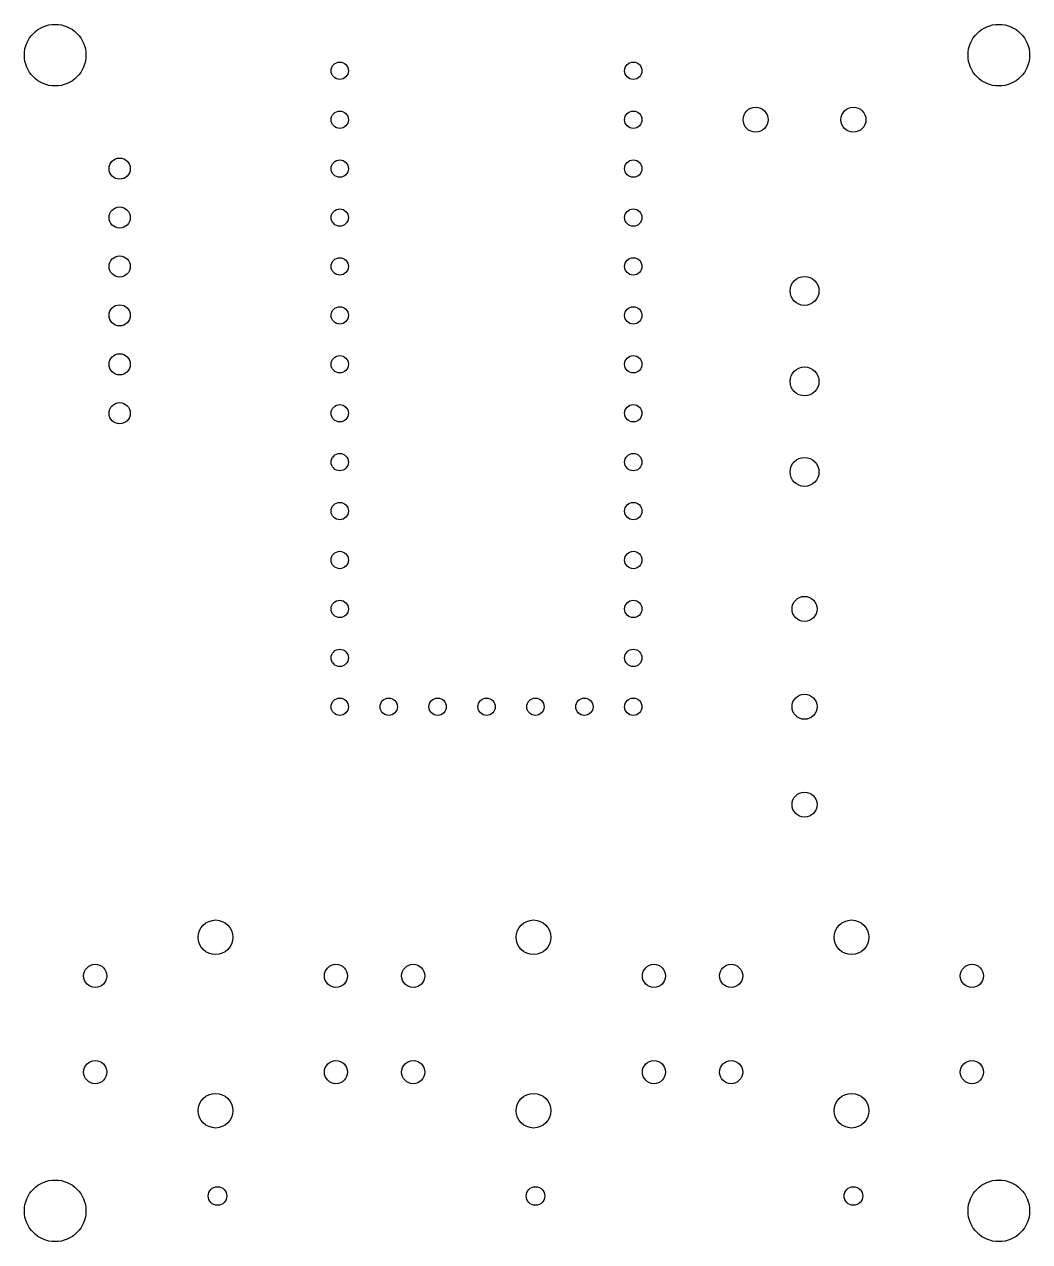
# Model space of a CAD drawing. Extents: x 1.4 to 53.6, y 1.4 to 64.6.
import ezdxf

# ---------------------------------------------------------------- set-up
doc = ezdxf.new("R2010")
doc.units = 0
doc.layers.add('Drill_Top', color=7, linetype='CONTINUOUS')

msp = doc.modelspace()

# ---------------------------------------------------------------- linework, layer by layer
at = {"layer": 'Drill_Top'}
for centre, radius in [((3, 63.04), 1.6), ((52, 63.04), 1.6), ((17.78, 62.23), 0.45), ((33.02, 62.23), 0.45), ((17.78, 59.69), 0.45), ((33.02, 59.69), 0.45), ((39.37, 59.69), 0.65), ((44.45, 59.69), 0.65), ((6.35, 57.15), 0.55), ((17.78, 57.15), 0.45), ((33.02, 57.15), 0.45), ((6.35, 54.61), 0.55), ((17.78, 54.61), 0.45), ((33.02, 54.61), 0.45), ((6.35, 52.07), 0.55), ((17.78, 52.07), 0.45), ((33.02, 52.07), 0.45), ((41.91, 50.8), 0.75), ((6.35, 49.53), 0.55), ((17.78, 49.53), 0.45), ((33.02, 49.53), 0.45), ((6.35, 46.99), 0.55), ((17.78, 46.99), 0.45), ((33.02, 46.99), 0.45), ((41.91, 46.101), 0.75), ((6.35, 44.45), 0.55), ((17.78, 44.45), 0.45), ((33.02, 44.45), 0.45), ((17.78, 41.91), 0.45), ((33.02, 41.91), 0.45), ((41.91, 41.402), 0.75), ((17.78, 39.37), 0.45), ((33.02, 39.37), 0.45), ((17.78, 36.83), 0.45), ((33.02, 36.83), 0.45), ((41.91, 34.29), 0.65), ((17.78, 34.29), 0.45), ((33.02, 34.29), 0.45), ((17.78, 31.75), 0.45), ((33.02, 31.75), 0.45), ((41.91, 29.21), 0.65), ((17.78, 29.21), 0.45), ((20.32, 29.21), 0.45), ((22.86, 29.21), 0.45), ((25.4, 29.21), 0.45), ((27.94, 29.21), 0.45), ((30.48, 29.21), 0.45), ((33.02, 29.21), 0.45), ((41.91, 24.13), 0.65), ((11.33, 17.24), 0.9), ((27.84, 17.24), 0.9), ((44.35, 17.24), 0.9), ((5.08, 15.24), 0.6), ((17.58, 15.24), 0.6), ((21.59, 15.24), 0.6), ((34.09, 15.24), 0.6), ((38.1, 15.24), 0.6), ((50.6, 15.24), 0.6), ((5.08, 10.24), 0.6), ((17.58, 10.24), 0.6), ((21.59, 10.24), 0.6), ((34.09, 10.24), 0.6), ((38.1, 10.24), 0.6), ((50.6, 10.24), 0.6), ((11.33, 8.24), 0.9), ((27.84, 8.24), 0.9), ((44.35, 8.24), 0.9), ((3, 3.04), 1.6), ((52, 3.04), 1.6), ((11.43, 3.81), 0.483), ((27.94, 3.81), 0.483), ((44.45, 3.81), 0.483)]:
    msp.add_circle(centre, radius, dxfattribs=at)

doc.saveas('drawing.dxf')
